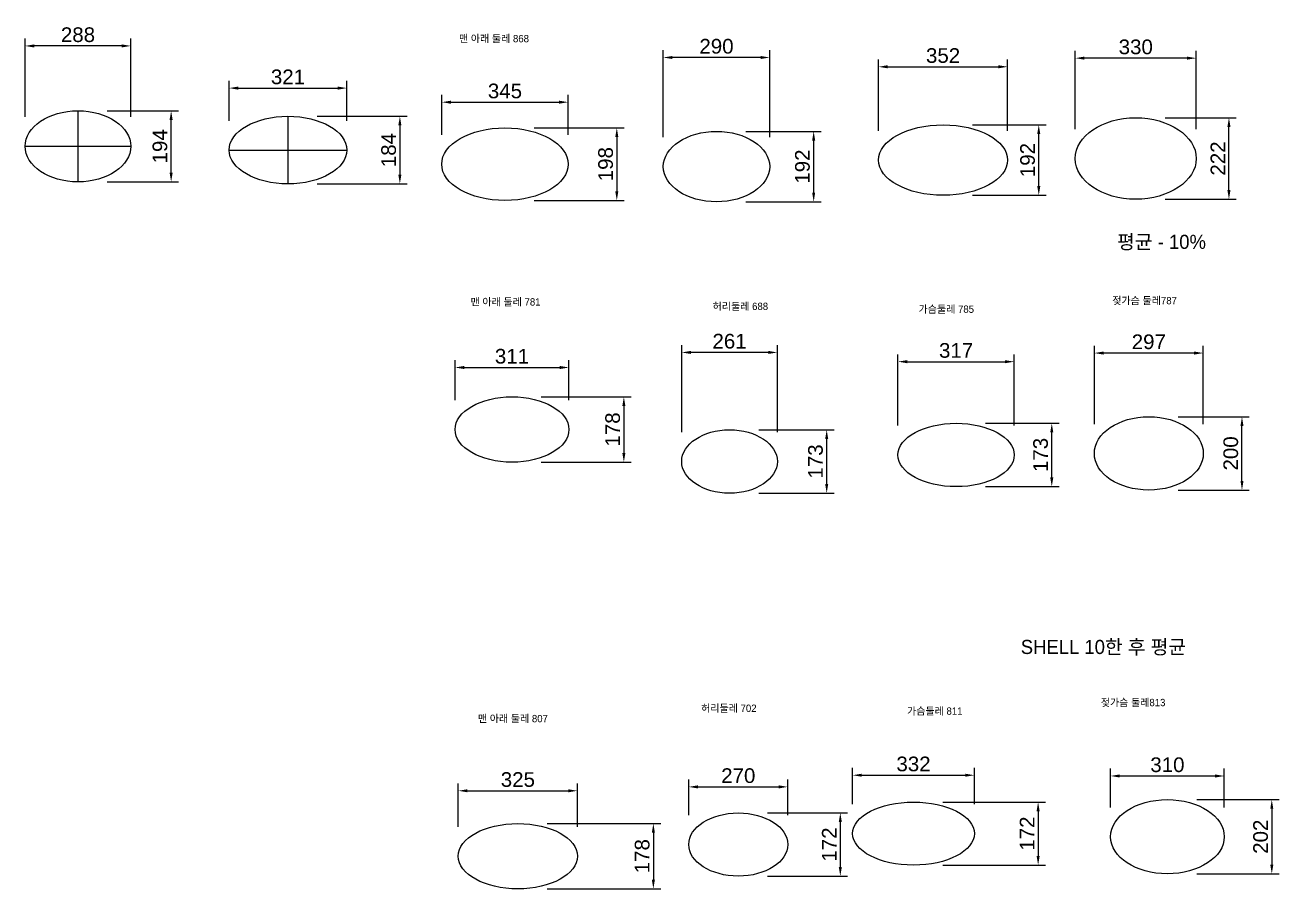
# Model space of a CAD drawing. Header units: millimetres. Extents: x -281 to 18273, y 674 to 20387.
# Drawn here: x -281 to 3145, y 674 to 3028 of the extents above; entities that cross this region are included whole.
import ezdxf

# ---------------------------------------------------------------- set-up
doc = ezdxf.new("R2010")
doc.units = ezdxf.units.MM
doc.header["$PDMODE"] = 35
doc.header["$PDSIZE"] = 5
doc.styles.get("Standard").update_dxf_attribs({"font": 'arial.ttf'})
doc.dimstyles.new('이연주', dxfattribs={"dimscale": 10, "dimtxt": 4, "dimasz": 2.5, "dimexe": 2, "dimexo": 8, "dimgap": 1, "dimtad": 1, "dimdec": 0, "dimtxsty": 'Standard', "dimcen": 0, "dimclrd": 1, "dimclre": 1, "dimclrt": 2, "dimadec": 0, "dimazin": 0, "dimtfac": 1, "dimtdec": 0, "dimtmove": 0, "dimatfit": 3, "dimfxl": 1, "dimarcsym": 0})

# ---------------------------------------------------------------- blocks, each defined once
blk = doc.blocks.new('*D13')
at = {"color": 1, "lineweight": -2, "transparency": 16777216}
for p, q in [((1719.4, 1925.2), (1924.3, 1925.2)), ((1904.3, 1777.4), (1904.3, 1900.2)), ((1719.4, 1752.4), (1924.3, 1752.4))]:
    blk.add_line(p, q, dxfattribs=at)
at = {"color": 1, "transparency": 16777216}
for points in [[(1900.1, 1900.2), (1908.5, 1900.2), (1904.3, 1925.2)], [(1900.1, 1777.4), (1908.5, 1777.4), (1904.3, 1752.4)]]:
    blk.add_solid(points, dxfattribs=at)
at = {"layer": 'Defpoints', "color": 0, "transparency": 16777216}
for p in [(1639.4, 1925.2), (1904.3, 1925.2), (1639.4, 1752.4)]:
    blk.add_point(p, dxfattribs=at)
at = {"color": 2, "transparency": 16777216, "insert": (1873.9, 1838.8), "char_height": 40, "attachment_point": 5, "rotation": 90}
blk.add_mtext('173', dxfattribs=at)
blk = doc.blocks.new('*D14')
at = {"color": 1, "lineweight": -2, "transparency": 16777216}
for p, q in [((1508.9, 1918.8), (1508.9, 2156)), ((1744.9, 2136), (1533.9, 2136)), ((1769.9, 1918.8), (1769.9, 2156))]:
    blk.add_line(p, q, dxfattribs=at)
at = {"color": 1, "transparency": 16777216}
for points in [[(1533.9, 2140.2), (1533.9, 2131.9), (1508.9, 2136)], [(1744.9, 2140.2), (1744.9, 2131.9), (1769.9, 2136)]]:
    blk.add_solid(points, dxfattribs=at)
at = {"layer": 'Defpoints', "color": 0, "transparency": 16777216}
for p in [(1508.9, 2136), (1508.9, 1838.8), (1769.9, 1838.8)]:
    blk.add_point(p, dxfattribs=at)
at = {"color": 2, "transparency": 16777216, "insert": (1639.4, 2166.4), "char_height": 40, "attachment_point": 5}
blk.add_mtext('261', dxfattribs=at)
blk = doc.blocks.new('*D15')
at = {"color": 1, "lineweight": -2, "transparency": 16777216}
for p, q in [((2337.1, 1943), (2538, 1943)), ((2518, 1795.2), (2518, 1918)), ((2337.1, 1770.2), (2538, 1770.2))]:
    blk.add_line(p, q, dxfattribs=at)
at = {"color": 1, "transparency": 16777216}
for points in [[(2513.9, 1918), (2522.2, 1918), (2518, 1943)], [(2513.9, 1795.2), (2522.2, 1795.2), (2518, 1770.2)]]:
    blk.add_solid(points, dxfattribs=at)
at = {"layer": 'Defpoints', "color": 0, "transparency": 16777216}
for p in [(2257.1, 1943), (2518, 1943), (2257.1, 1770.2)]:
    blk.add_point(p, dxfattribs=at)
at = {"color": 2, "transparency": 16777216, "insert": (2487.6, 1856.6), "char_height": 40, "attachment_point": 5, "rotation": 90}
blk.add_mtext('173', dxfattribs=at)
blk = doc.blocks.new('*D16')
at = {"color": 1, "lineweight": -2, "transparency": 16777216}
for p, q in [((2098.7, 1936.6), (2098.7, 2130.8)), ((2415.5, 1936.6), (2415.5, 2130.8)), ((2123.7, 2110.8), (2390.5, 2110.8))]:
    blk.add_line(p, q, dxfattribs=at)
at = {"color": 1, "transparency": 16777216}
for points in [[(2123.7, 2115), (2123.7, 2106.6), (2098.7, 2110.8)], [(2390.5, 2115), (2390.5, 2106.6), (2415.5, 2110.8)]]:
    blk.add_solid(points, dxfattribs=at)
at = {"layer": 'Defpoints', "color": 0, "transparency": 16777216}
for p in [(2415.5, 2110.8), (2098.7, 1856.6), (2415.5, 1856.6)]:
    blk.add_point(p, dxfattribs=at)
at = {"color": 2, "transparency": 16777216, "insert": (2257.1, 2141.2), "char_height": 40, "attachment_point": 5}
blk.add_mtext('317', dxfattribs=at)
blk = doc.blocks.new('*D17')
at = {"color": 1, "lineweight": -2, "transparency": 16777216}
for p, q in [((2862.6, 1960.7), (3056.6, 1960.7)), ((3036.6, 1785.9), (3036.6, 1935.7)), ((2862.6, 1760.9), (3056.6, 1760.9))]:
    blk.add_line(p, q, dxfattribs=at)
at = {"color": 1, "transparency": 16777216}
for points in [[(3032.5, 1935.7), (3040.8, 1935.7), (3036.6, 1960.7)], [(3032.5, 1785.9), (3040.8, 1785.9), (3036.6, 1760.9)]]:
    blk.add_solid(points, dxfattribs=at)
at = {"layer": 'Defpoints', "color": 0, "transparency": 16777216}
for p in [(2782.6, 1960.7), (3036.6, 1960.7), (2782.6, 1760.9)]:
    blk.add_point(p, dxfattribs=at)
at = {"color": 2, "transparency": 16777216, "insert": (3006.2, 1860.8), "char_height": 40, "attachment_point": 5, "rotation": 90}
blk.add_mtext('200', dxfattribs=at)
blk = doc.blocks.new('*D18')
at = {"color": 1, "lineweight": -2, "transparency": 16777216}
for p, q in [((2634.1, 1940.8), (2634.1, 2154.3)), ((2906.1, 2134.3), (2659.1, 2134.3)), ((2931.1, 1940.8), (2931.1, 2154.3))]:
    blk.add_line(p, q, dxfattribs=at)
at = {"color": 1, "transparency": 16777216}
for points in [[(2659.1, 2138.5), (2659.1, 2130.2), (2634.1, 2134.3)], [(2906.1, 2138.5), (2906.1, 2130.2), (2931.1, 2134.3)]]:
    blk.add_solid(points, dxfattribs=at)
at = {"layer": 'Defpoints', "color": 0, "transparency": 16777216}
for p in [(2634.1, 2134.3), (2634.1, 1860.8), (2931.1, 1860.8)]:
    blk.add_point(p, dxfattribs=at)
at = {"color": 2, "transparency": 16777216, "insert": (2782.6, 2164.8), "char_height": 40, "attachment_point": 5}
blk.add_mtext('297', dxfattribs=at)
blk = doc.blocks.new('*D25')
at = {"color": 1, "lineweight": -2, "transparency": 16777216}
for p, q in [((891, 2006), (891, 2114.9)), ((916, 2094.9), (1176.5, 2094.9)), ((1201.5, 2006), (1201.5, 2114.9))]:
    blk.add_line(p, q, dxfattribs=at)
at = {"color": 1, "transparency": 16777216}
for points in [[(916, 2099.1), (916, 2090.8), (891, 2094.9)], [(1176.5, 2099.1), (1176.5, 2090.8), (1201.5, 2094.9)]]:
    blk.add_solid(points, dxfattribs=at)
at = {"layer": 'Defpoints', "color": 0, "transparency": 16777216}
for p in [(1201.5, 2094.9), (891, 1926), (1201.5, 1926)]:
    blk.add_point(p, dxfattribs=at)
at = {"color": 2, "transparency": 16777216, "insert": (1046.2, 2125.4), "char_height": 40, "attachment_point": 5}
blk.add_mtext('311', dxfattribs=at)
blk = doc.blocks.new('*D26')
at = {"color": 1, "lineweight": -2, "transparency": 16777216}
for p, q in [((1126.2, 2015.1), (1371.2, 2015.1)), ((1351.2, 1990.1), (1351.2, 1861.9)), ((1126.2, 1836.9), (1371.2, 1836.9))]:
    blk.add_line(p, q, dxfattribs=at)
at = {"color": 1, "transparency": 16777216}
for points in [[(1347.1, 1990.1), (1355.4, 1990.1), (1351.2, 2015.1)], [(1347.1, 1861.9), (1355.4, 1861.9), (1351.2, 1836.9)]]:
    blk.add_solid(points, dxfattribs=at)
at = {"layer": 'Defpoints', "color": 0, "transparency": 16777216}
for p in [(1046.2, 2015.1), (1046.2, 1836.9), (1351.2, 1836.9)]:
    blk.add_point(p, dxfattribs=at)
at = {"color": 2, "transparency": 16777216, "insert": (1320.8, 1926), "char_height": 40, "attachment_point": 5, "rotation": 90}
blk.add_mtext('178', dxfattribs=at)
blk = doc.blocks.new('*D27')
at = {"color": 1, "lineweight": -2, "transparency": 16777216}
for p, q in [((1683.8, 2738.5), (1888.8, 2738.5)), ((1868.8, 2571.5), (1868.8, 2713.5)), ((1683.8, 2546.5), (1888.8, 2546.5))]:
    blk.add_line(p, q, dxfattribs=at)
at = {"color": 1, "transparency": 16777216}
for points in [[(1864.6, 2713.5), (1872.9, 2713.5), (1868.8, 2738.5)], [(1864.6, 2571.5), (1872.9, 2571.5), (1868.8, 2546.5)]]:
    blk.add_solid(points, dxfattribs=at)
at = {"layer": 'Defpoints', "color": 0, "transparency": 16777216}
for p in [(1603.8, 2738.5), (1868.8, 2738.5), (1603.8, 2546.5)]:
    blk.add_point(p, dxfattribs=at)
at = {"color": 2, "transparency": 16777216, "insert": (1838.3, 2642.5), "char_height": 40, "attachment_point": 5, "rotation": 90}
blk.add_mtext('192', dxfattribs=at)
blk = doc.blocks.new('*D28')
at = {"color": 1, "lineweight": -2, "transparency": 16777216}
for p, q in [((1458.8, 2722.5), (1458.8, 2959.7)), ((1748.8, 2722.5), (1748.8, 2959.7)), ((1723.8, 2939.7), (1483.8, 2939.7))]:
    blk.add_line(p, q, dxfattribs=at)
at = {"color": 1, "transparency": 16777216}
for points in [[(1483.8, 2943.9), (1483.8, 2935.6), (1458.8, 2939.7)], [(1723.8, 2943.9), (1723.8, 2935.6), (1748.8, 2939.7)]]:
    blk.add_solid(points, dxfattribs=at)
at = {"layer": 'Defpoints', "color": 0, "transparency": 16777216}
for p in [(1458.8, 2939.7), (1458.8, 2642.5), (1748.8, 2642.5)]:
    blk.add_point(p, dxfattribs=at)
at = {"color": 2, "transparency": 16777216, "insert": (1603.8, 2970.2), "char_height": 40, "attachment_point": 5}
blk.add_mtext('290', dxfattribs=at)
blk = doc.blocks.new('*D29')
at = {"color": 1, "lineweight": -2, "transparency": 16777216}
for p, q in [((2301.6, 2756.3), (2502.5, 2756.3)), ((2482.5, 2589.3), (2482.5, 2731.3)), ((2301.6, 2564.3), (2502.5, 2564.3))]:
    blk.add_line(p, q, dxfattribs=at)
at = {"color": 1, "transparency": 16777216}
for points in [[(2478.3, 2731.3), (2486.7, 2731.3), (2482.5, 2756.3)], [(2478.3, 2589.3), (2486.7, 2589.3), (2482.5, 2564.3)]]:
    blk.add_solid(points, dxfattribs=at)
at = {"layer": 'Defpoints', "color": 0, "transparency": 16777216}
for p in [(2221.6, 2756.3), (2482.5, 2756.3), (2221.6, 2564.3)]:
    blk.add_point(p, dxfattribs=at)
at = {"color": 2, "transparency": 16777216, "insert": (2452.1, 2660.3), "char_height": 40, "attachment_point": 5, "rotation": 90}
blk.add_mtext('192', dxfattribs=at)
blk = doc.blocks.new('*D30')
at = {"color": 1, "lineweight": -2, "transparency": 16777216}
for p, q in [((2045.6, 2740.3), (2045.6, 2934.5)), ((2070.6, 2914.5), (2372.6, 2914.5)), ((2397.6, 2740.3), (2397.6, 2934.5))]:
    blk.add_line(p, q, dxfattribs=at)
at = {"color": 1, "transparency": 16777216}
for points in [[(2070.6, 2918.7), (2070.6, 2910.3), (2045.6, 2914.5)], [(2372.6, 2918.7), (2372.6, 2910.3), (2397.6, 2914.5)]]:
    blk.add_solid(points, dxfattribs=at)
at = {"layer": 'Defpoints', "color": 0, "transparency": 16777216}
for p in [(2397.6, 2914.5), (2045.6, 2660.3), (2397.6, 2660.3)]:
    blk.add_point(p, dxfattribs=at)
at = {"color": 2, "transparency": 16777216, "insert": (2221.6, 2944.9), "char_height": 40, "attachment_point": 5}
blk.add_mtext('352', dxfattribs=at)
blk = doc.blocks.new('*D31')
at = {"color": 1, "lineweight": -2, "transparency": 16777216}
for p, q in [((2827, 2775.5), (3021.1, 2775.5)), ((3001.1, 2578.5), (3001.1, 2750.5)), ((2827, 2553.5), (3021.1, 2553.5))]:
    blk.add_line(p, q, dxfattribs=at)
at = {"color": 1, "transparency": 16777216}
for points in [[(2996.9, 2750.5), (3005.3, 2750.5), (3001.1, 2775.5)], [(2996.9, 2578.5), (3005.3, 2578.5), (3001.1, 2553.5)]]:
    blk.add_solid(points, dxfattribs=at)
at = {"layer": 'Defpoints', "color": 0, "transparency": 16777216}
for p in [(2747, 2775.5), (3001.1, 2775.5), (2747, 2553.5)]:
    blk.add_point(p, dxfattribs=at)
at = {"color": 2, "transparency": 16777216, "insert": (2971, 2664.5), "char_height": 40, "attachment_point": 5, "rotation": 90}
blk.add_mtext('222', dxfattribs=at)
blk = doc.blocks.new('*D32')
at = {"color": 1, "lineweight": -2, "transparency": 16777216}
for p, q in [((2582, 2744.5), (2582, 2958)), ((2912, 2744.5), (2912, 2958)), ((2887, 2938), (2607, 2938))]:
    blk.add_line(p, q, dxfattribs=at)
at = {"color": 1, "transparency": 16777216}
for points in [[(2607, 2942.2), (2607, 2933.9), (2582, 2938)], [(2887, 2942.2), (2887, 2933.9), (2912, 2938)]]:
    blk.add_solid(points, dxfattribs=at)
at = {"layer": 'Defpoints', "color": 0, "transparency": 16777216}
for p in [(2582, 2938), (2582, 2664.5), (2912, 2664.5)]:
    blk.add_point(p, dxfattribs=at)
at = {"color": 2, "transparency": 16777216, "insert": (2747, 2968.5), "char_height": 40, "attachment_point": 5}
blk.add_mtext('330', dxfattribs=at)
blk = doc.blocks.new('*D39')
at = {"color": 1, "lineweight": -2, "transparency": 16777216}
for p, q in [((854.5, 2729.1), (854.5, 2838)), ((879.5, 2818), (1174.5, 2818)), ((1199.5, 2729.1), (1199.5, 2838))]:
    blk.add_line(p, q, dxfattribs=at)
at = {"color": 1, "transparency": 16777216}
for points in [[(879.5, 2822.1), (879.5, 2813.8), (854.5, 2818)], [(1174.5, 2822.1), (1174.5, 2813.8), (1199.5, 2818)]]:
    blk.add_solid(points, dxfattribs=at)
at = {"layer": 'Defpoints', "color": 0, "transparency": 16777216}
for p in [(1199.5, 2818), (854.5, 2649.1), (1199.5, 2649.1)]:
    blk.add_point(p, dxfattribs=at)
at = {"color": 2, "transparency": 16777216, "insert": (1027, 2848.4), "char_height": 40, "attachment_point": 5}
blk.add_mtext('345', dxfattribs=at)
blk = doc.blocks.new('*D40')
at = {"color": 1, "lineweight": -2, "transparency": 16777216}
for p, q in [((1107, 2748.1), (1352, 2748.1)), ((1332, 2723.1), (1332, 2575.1)), ((1107, 2550.1), (1352, 2550.1))]:
    blk.add_line(p, q, dxfattribs=at)
at = {"color": 1, "transparency": 16777216}
for points in [[(1327.8, 2723.1), (1336.2, 2723.1), (1332, 2748.1)], [(1327.8, 2575.1), (1336.2, 2575.1), (1332, 2550.1)]]:
    blk.add_solid(points, dxfattribs=at)
at = {"layer": 'Defpoints', "color": 0, "transparency": 16777216}
for p in [(1027, 2748.1), (1027, 2550.1), (1332, 2550.1)]:
    blk.add_point(p, dxfattribs=at)
at = {"color": 2, "transparency": 16777216, "insert": (1301.6, 2649.1), "char_height": 40, "attachment_point": 5, "rotation": 90}
blk.add_mtext('198', dxfattribs=at)
blk = doc.blocks.new('*D41')
at = {"color": 1, "lineweight": -2, "transparency": 16777216}
for p, q in [((899.7, 843.1), (899.7, 961.4)), ((1224.7, 843.1), (1224.7, 961.4)), ((924.7, 941.4), (1199.7, 941.4))]:
    blk.add_line(p, q, dxfattribs=at)
at = {"color": 1, "transparency": 16777216}
for points in [[(924.7, 945.5), (924.7, 937.2), (899.7, 941.4)], [(1199.7, 945.5), (1199.7, 937.2), (1224.7, 941.4)]]:
    blk.add_solid(points, dxfattribs=at)
at = {"layer": 'Defpoints', "color": 0, "transparency": 16777216}
for p in [(1224.7, 941.4), (899.7, 763.1), (1224.7, 763.1)]:
    blk.add_point(p, dxfattribs=at)
at = {"color": 2, "transparency": 16777216, "insert": (1062.2, 971.8), "char_height": 40, "attachment_point": 5}
blk.add_mtext('325', dxfattribs=at)
blk = doc.blocks.new('*D42')
at = {"color": 1, "lineweight": -2, "transparency": 16777216}
for p, q in [((1142.2, 852.1), (1451.7, 852.1)), ((1431.7, 827.1), (1431.7, 699.1)), ((1142.2, 674.1), (1451.7, 674.1))]:
    blk.add_line(p, q, dxfattribs=at)
at = {"color": 1, "transparency": 16777216}
for points in [[(1427.5, 827.1), (1435.9, 827.1), (1431.7, 852.1)], [(1427.5, 699.1), (1435.9, 699.1), (1431.7, 674.1)]]:
    blk.add_solid(points, dxfattribs=at)
at = {"layer": 'Defpoints', "color": 0, "transparency": 16777216}
for p in [(1062.2, 852.1), (1062.2, 674.1), (1431.7, 674.1)]:
    blk.add_point(p, dxfattribs=at)
at = {"color": 2, "transparency": 16777216, "insert": (1401.3, 763.1), "char_height": 40, "attachment_point": 5, "rotation": 90}
blk.add_mtext('178', dxfattribs=at)
blk = doc.blocks.new('*D43')
at = {"color": 1, "lineweight": -2, "transparency": 16777216}
for p, q in [((1528.2, 874.9), (1528.2, 972)), ((1798.2, 874.9), (1798.2, 972)), ((1553.2, 952), (1773.2, 952))]:
    blk.add_line(p, q, dxfattribs=at)
at = {"color": 1, "transparency": 16777216}
for points in [[(1553.2, 956.2), (1553.2, 947.8), (1528.2, 952)], [(1773.2, 956.2), (1773.2, 947.8), (1798.2, 952)]]:
    blk.add_solid(points, dxfattribs=at)
at = {"layer": 'Defpoints', "color": 0, "transparency": 16777216}
for p in [(1798.2, 952), (1528.2, 794.9), (1798.2, 794.9)]:
    blk.add_point(p, dxfattribs=at)
at = {"color": 2, "transparency": 16777216, "insert": (1663.2, 982.4), "char_height": 40, "attachment_point": 5}
blk.add_mtext('270', dxfattribs=at)
blk = doc.blocks.new('*D44')
at = {"color": 1, "lineweight": -2, "transparency": 16777216}
for p, q in [((1743.2, 880.9), (1961.4, 880.9)), ((1941.4, 855.9), (1941.4, 733.9)), ((1743.2, 708.9), (1961.4, 708.9))]:
    blk.add_line(p, q, dxfattribs=at)
at = {"color": 1, "transparency": 16777216}
for points in [[(1937.2, 855.9), (1945.6, 855.9), (1941.4, 880.9)], [(1937.2, 733.9), (1945.6, 733.9), (1941.4, 708.9)]]:
    blk.add_solid(points, dxfattribs=at)
at = {"layer": 'Defpoints', "color": 0, "transparency": 16777216}
for p in [(1663.2, 880.9), (1663.2, 708.9), (1941.4, 708.9)]:
    blk.add_point(p, dxfattribs=at)
at = {"color": 2, "transparency": 16777216, "insert": (1911.3, 794.9), "char_height": 40, "attachment_point": 5, "rotation": 90}
blk.add_mtext('172', dxfattribs=at)
blk = doc.blocks.new('*D45')
at = {"color": 1, "lineweight": -2, "transparency": 16777216}
for p, q in [((1975, 904.7), (1975, 1003.8)), ((2307, 904.7), (2307, 1003.8)), ((2000, 983.8), (2282, 983.8))]:
    blk.add_line(p, q, dxfattribs=at)
at = {"color": 1, "transparency": 16777216}
for points in [[(2000, 988), (2000, 979.7), (1975, 983.8)], [(2282, 988), (2282, 979.7), (2307, 983.8)]]:
    blk.add_solid(points, dxfattribs=at)
at = {"layer": 'Defpoints', "color": 0, "transparency": 16777216}
for p in [(2307, 983.8), (1975, 824.7), (2307, 824.7)]:
    blk.add_point(p, dxfattribs=at)
at = {"color": 2, "transparency": 16777216, "insert": (2141, 1014.3), "char_height": 40, "attachment_point": 5}
blk.add_mtext('332', dxfattribs=at)
blk = doc.blocks.new('*D46')
at = {"color": 1, "lineweight": -2, "transparency": 16777216}
for p, q in [((2221, 910.7), (2500.8, 910.7)), ((2480.8, 885.7), (2480.8, 763.7)), ((2221, 738.7), (2500.8, 738.7))]:
    blk.add_line(p, q, dxfattribs=at)
at = {"color": 1, "transparency": 16777216}
for points in [[(2476.6, 885.7), (2485, 885.7), (2480.8, 910.7)], [(2476.6, 763.7), (2485, 763.7), (2480.8, 738.7)]]:
    blk.add_solid(points, dxfattribs=at)
at = {"layer": 'Defpoints', "color": 0, "transparency": 16777216}
for p in [(2141, 910.7), (2141, 738.7), (2480.8, 738.7)]:
    blk.add_point(p, dxfattribs=at)
at = {"color": 2, "transparency": 16777216, "insert": (2450.7, 824.7), "char_height": 40, "attachment_point": 5, "rotation": 90}
blk.add_mtext('172', dxfattribs=at)
blk = doc.blocks.new('*D47')
at = {"color": 1, "lineweight": -2, "transparency": 16777216}
for p, q in [((2678.3, 896.2), (2678.3, 1001.7)), ((2988.3, 896.2), (2988.3, 1001.7)), ((2703.3, 981.7), (2963.3, 981.7))]:
    blk.add_line(p, q, dxfattribs=at)
at = {"color": 1, "transparency": 16777216}
for points in [[(2703.3, 985.9), (2703.3, 977.5), (2678.3, 981.7)], [(2963.3, 985.9), (2963.3, 977.5), (2988.3, 981.7)]]:
    blk.add_solid(points, dxfattribs=at)
at = {"layer": 'Defpoints', "color": 0, "transparency": 16777216}
for p in [(2988.3, 981.7), (2678.3, 816.2), (2988.3, 816.2)]:
    blk.add_point(p, dxfattribs=at)
at = {"color": 2, "transparency": 16777216, "insert": (2833.3, 1012.1), "char_height": 40, "attachment_point": 5}
blk.add_mtext('310', dxfattribs=at)
blk = doc.blocks.new('*D48')
at = {"color": 1, "lineweight": -2, "transparency": 16777216}
for p, q in [((2913.3, 917.2), (3137.9, 917.2)), ((3117.9, 892.2), (3117.9, 740.2)), ((2913.3, 715.2), (3137.9, 715.2))]:
    blk.add_line(p, q, dxfattribs=at)
at = {"color": 1, "transparency": 16777216}
for points in [[(3113.8, 892.2), (3122.1, 892.2), (3117.9, 917.2)], [(3113.8, 740.2), (3122.1, 740.2), (3117.9, 715.2)]]:
    blk.add_solid(points, dxfattribs=at)
at = {"layer": 'Defpoints', "color": 0, "transparency": 16777216}
for p in [(2833.3, 917.2), (2833.3, 715.2), (3117.9, 715.2)]:
    blk.add_point(p, dxfattribs=at)
at = {"color": 2, "transparency": 16777216, "insert": (3087.5, 816.2), "char_height": 40, "attachment_point": 5, "rotation": 90}
blk.add_mtext('202', dxfattribs=at)
blk = doc.blocks.new('*D235')
at = {"color": 1, "lineweight": -2, "transparency": 16777216}
for p, q in [((274.9, 2767.5), (274.9, 2876.4)), ((299.9, 2856.4), (571, 2856.4)), ((596, 2767.5), (596, 2876.4)), ((13423.5, 1167.5), (13640.2, 1167.5)), ((13620.2, 1142.5), (13620.2, 1019.7)), ((13423.5, 994.7), (13640.2, 994.7))]:
    blk.add_line(p, q, dxfattribs=at)
at = {"color": 1, "transparency": 16777216}
for points in [[(299.9, 2860.6), (299.9, 2852.2), (274.9, 2856.4)], [(571, 2860.6), (571, 2852.2), (596, 2856.4)], [(13616, 1142.5), (13624.3, 1142.5), (13620.2, 1167.5)], [(13616, 1019.7), (13624.3, 1019.7), (13620.2, 994.7)]]:
    blk.add_solid(points, dxfattribs=at)
at = {"layer": 'Defpoints', "color": 0, "transparency": 16777216}
for p in [(596, 2856.4), (274.9, 2687.5), (596, 2687.5), (13343.5, 1167.5), (13343.5, 994.7), (13620.2, 994.7)]:
    blk.add_point(p, dxfattribs=at)
at = {"color": 2, "transparency": 16777216, "insert": (435.4, 2886.8), "char_height": 40, "attachment_point": 5}
blk.add_mtext('321', dxfattribs=at)
at = {"color": 2, "transparency": 16777216, "insert": (13589.7, 1081.1), "char_height": 40, "attachment_point": 5, "rotation": 90}
blk.add_mtext('173', dxfattribs=at)
blk = doc.blocks.new('*D236')
at = {"color": 1, "lineweight": -2, "transparency": 16777216}
for p, q in [((515.4, 2779.6), (760.5, 2779.6)), ((740.5, 2754.6), (740.5, 2620.3)), ((515.4, 2595.3), (760.5, 2595.3))]:
    blk.add_line(p, q, dxfattribs=at)
at = {"color": 1, "transparency": 16777216}
for points in [[(736.3, 2754.6), (744.6, 2754.6), (740.5, 2779.6)], [(736.3, 2620.3), (744.6, 2620.3), (740.5, 2595.3)]]:
    blk.add_solid(points, dxfattribs=at)
at = {"layer": 'Defpoints', "color": 0, "transparency": 16777216}
for p in [(435.4, 2779.6), (435.4, 2595.3), (740.5, 2595.3)]:
    blk.add_point(p, dxfattribs=at)
at = {"color": 2, "transparency": 16777216, "insert": (710, 2687.5), "char_height": 40, "attachment_point": 5, "rotation": 90}
blk.add_mtext('184', dxfattribs=at)
blk = doc.blocks.new('*D244')
at = {"color": 1, "lineweight": -2, "transparency": 16777216}
for p, q in [((-57.2, 2794.7), (136.8, 2794.7)), ((116.8, 2625.8), (116.8, 2769.7)), ((-57.2, 2600.8), (136.8, 2600.8)), ((10354.7, 1165.9), (10342.8, 1187.9)), ((10366.5, 1143.9), (10437.5, 1011.7)), ((10547.5, 806.9), (10449.3, 989.7))]:
    blk.add_line(p, q, dxfattribs=at)
at = {"color": 1, "transparency": 16777216}
for points in [[(112.6, 2769.7), (121, 2769.7), (116.8, 2794.7)], [(112.6, 2625.8), (121, 2625.8), (116.8, 2600.8)], [(10358.3, 1167.9), (10351, 1163.9), (10366.5, 1143.9)], [(10453, 991.7), (10445.6, 987.7), (10437.5, 1011.7)]]:
    blk.add_solid(points, dxfattribs=at)
at = {"layer": 'Defpoints', "color": 0, "transparency": 16777216}
for p in [(-137.2, 2794.7), (116.8, 2794.7), (-137.2, 2600.8), (10366.5, 1143.9), (10437.5, 1011.7)]:
    blk.add_point(p, dxfattribs=at)
at = {"color": 2, "transparency": 16777216, "char_height": 40, "attachment_point": 5}
for s, insert, rotation in [('194', (86.4, 2697.7), 90), ('∅150', (10539.4, 888.7), 298.2486)]:
    blk.add_mtext(s, dxfattribs=dict(at, insert=insert, rotation=rotation))
blk = doc.blocks.new('*D245')
at = {"color": 1, "lineweight": -2, "transparency": 16777216}
for p, q in [((-281.3, 2777.7), (-281.3, 2991.3)), ((6.8, 2777.7), (6.8, 2991.3)), ((-18.2, 2971.3), (-256.3, 2971.3)), ((11012.6, 1164), (10999.7, 1185.5)), ((11025.4, 1142.6), (11087, 1039.6)), ((11232.6, 796), (11099.8, 1018.1))]:
    blk.add_line(p, q, dxfattribs=at)
at = {"color": 1, "transparency": 16777216}
for points in [[(-256.3, 2975.5), (-256.3, 2967.1), (-281.3, 2971.3)], [(-18.2, 2975.5), (-18.2, 2967.1), (6.8, 2971.3)], [(11016.1, 1166.2), (11009, 1161.9), (11025.4, 1142.6)], [(11103.4, 1020.3), (11096.2, 1016), (11087, 1039.6)]]:
    blk.add_solid(points, dxfattribs=at)
at = {"layer": 'Defpoints', "color": 0, "transparency": 16777216}
for p in [(-281.3, 2971.3), (-281.3, 2697.7), (6.8, 2697.7), (11025.4, 1142.6), (11087, 1039.6)]:
    blk.add_point(p, dxfattribs=at)
at = {"color": 2, "transparency": 16777216, "insert": (-137.2, 3001.7), "char_height": 40, "attachment_point": 5}
blk.add_mtext('288', dxfattribs=at)
at = {"color": 2, "transparency": 16777216, "insert": (11220.7, 877.3), "char_height": 40, "attachment_point": 5, "rotation": 300.8736}
blk.add_mtext('∅120', dxfattribs=at)

msp = doc.modelspace()

# ---------------------------------------------------------------- linework, layer by layer
for p, q in [((-137.2, 2794.7), (-137.2, 2600.8)), ((435.4, 2778.7), (435.4, 2596.3)), ((-281.3, 2697.7), (6.8, 2697.7)), ((276.5, 2687.5), (594.4, 2687.5))]:
    msp.add_line(p, q)
for centre, major_axis, ratio in [((-137.2, 2697.7), (-144, 0), 0.672727), ((435.4, 2687.5), (160.5, 0), 0.573913), ((1027, 2649.1), (172.5, 0), 0.573913), ((2221.6, 2660.3), (-176, 0), 0.545455), ((2747, 2664.5), (-165, 0), 0.672727), ((1603.8, 2642.5), (-145, 0), 0.662069), ((1046.2, 1926), (155.2, 0), 0.573913), ((2782.6, 1860.8), (-148.5, 0), 0.672727), ((1639.4, 1838.8), (-130.5, 0), 0.662069), ((2257.1, 1856.6), (-158.4, 0), 0.545455), ((2141, 824.7), (166, 0), 0.518072), ((2833.3, 816.2), (155, 0), 0.651613), ((1663.2, 794.9), (135, 0), 0.637037), ((1062.2, 763.1), (162.5, 0), 0.547692)]:
    msp.add_ellipse(centre, major_axis=major_axis, ratio=ratio)

# ---------------------------------------------------------------- texts
at = {"color": 2, "char_height": 20, "attachment_point": 1}
for s, width, insert in [('{\\fGulim|b0|i0|c129|p50;맨 아래 둘레 868}', 291.73, (901.6, 3001.2)), ('{\\fGulim|b0|i0|c129|p50;맨 아래 둘레 781}', 291.73, (933.1, 2283.8)), ('{\\fGulim|b0|i0|c129|p50;허리둘레 688}', 197.416, (1593.2, 2271.6)), ('{\\fGulim|b0|i0|c129|p50;가슴둘레 785}', 197.416, (2154.7, 2263.9)), ('{\\fGulim|b0|i0|c129|p50;젖가슴 둘레787}', 197.416, (2682.9, 2287.2)), ('{\\fGulim|b0|i0|c129|p50;허리둘레 702}', 197.416, (1561.8, 1176.3)), ('{\\fGulim|b0|i0|c129|p50;가슴둘레 811}', 197.416, (2123.3, 1168.6)), ('{\\fGulim|b0|i0|c129|p50;젖가슴 둘레813}', 197.416, (2651.5, 1191.9)), ('{\\fGulim|b0|i0|c129|p50;맨 아래 둘레 807}', 291.73, (953.2, 1148.1))]:
    msp.add_mtext_dynamic_manual_height_columns(s, width=width, gutter_width=12.5, heights=[0], dxfattribs=dict(at, insert=insert))
at = {"char_height": 38.497, "attachment_point": 5}
for s, insert in [('\\pxqc;{\\fGulim|b0|i0|c129|p50;\\C2;평균 - 10%}', (2817.3, 2435.4)), ('\\pxqc;{\\fGulim|b0|i0|c129|p50;\\C2; SHELL 10한 후 평균}', (2651.8, 1331.3))]:
    msp.add_mtext_dynamic_manual_height_columns(s, width=2355.687, gutter_width=48.1, heights=[0], dxfattribs=dict(at, insert=insert))

# ---------------------------------------------------------------- dimensions: what is measured, and where the dimension line sits
for base, p1, p2, angle, picture, middle in [((-281.3, 2971.3), (6.8, 2697.7), (-281.3, 2697.7), 180, '*D245', (-137.2, 2971.3)), ((2582, 2938), (2912, 2664.5), (2582, 2664.5), 180, '*D32', (2747, 2938)), ((2482.5, 2756.3), (2221.6, 2564.3), (2221.6, 2756.3), 90, '*D29', (2482.5, 2660.3)), ((2634.1, 2134.3), (2931.1, 1860.8), (2634.1, 1860.8), 180, '*D18', (2782.6, 2134.3)), ((2518, 1943), (2257.1, 1770.2), (2257.1, 1943), 90, '*D15', (2518, 1856.6))]:
    dim = msp.add_linear_dim(base=base, p1=p1, p2=p2, angle=angle, dimstyle='이연주')
    dim.commit()
    dim.dimension.update_dxf_attribs({"geometry": picture, "text_midpoint": middle, "dimtype": 160})
for p1, p2, picture, middle in [((11025.4, 1142.6), (11087, 1039.6), '*D245', (11193.7, 861.1)), ((10366.5, 1143.9), (10437.5, 1011.7), '*D244', (10511.6, 873.7))]:
    dim = msp.add_diameter_dim_2p(p1=p1, p2=p2, dimstyle='이연주')
    dim.commit()
    dim.dimension.update_dxf_attribs({"geometry": picture, "text_midpoint": middle, "dimtype": 163})
for base, p1, p2, angle, picture, middle in [((1458.8, 2939.7), (1748.8, 2642.5), (1458.8, 2642.5), 180, '*D28', (1603.8, 2970.2)), ((2397.6, 2914.5), (2045.6, 2660.3), (2397.6, 2660.3), 180, '*D30', (2221.6, 2944.9)), ((13620.2, 994.7), (13343.5, 1167.5), (13343.5, 994.7), 90, '*D235', (13589.7, 1081.1)), ((116.8, 2794.7), (-137.2, 2600.8), (-137.2, 2794.7), 90, '*D244', (86.4, 2697.7)), ((740.5, 2595.3), (435.4, 2779.6), (435.4, 2595.3), 90, '*D236', (710, 2687.5)), ((1332, 2550.1), (1027, 2748.1), (1027, 2550.1), 90, '*D40', (1301.6, 2649.1)), ((3001.1, 2775.5), (2747, 2553.5), (2747, 2775.5), 90, '*D31', (2971, 2664.5)), ((1868.8, 2738.5), (1603.8, 2546.5), (1603.8, 2738.5), 90, '*D27', (1838.3, 2642.5)), ((1508.9, 2136), (1769.9, 1838.8), (1508.9, 1838.8), 180, '*D14', (1639.4, 2166.4)), ((2415.5, 2110.8), (2098.7, 1856.6), (2415.5, 1856.6), 180, '*D16', (2257.1, 2141.2)), ((1351.2, 1836.9), (1046.2, 2015.1), (1046.2, 1836.9), 90, '*D26', (1320.8, 1926)), ((3036.6, 1960.7), (2782.6, 1760.9), (2782.6, 1960.7), 90, '*D17', (3006.2, 1860.8)), ((1904.3, 1925.2), (1639.4, 1752.4), (1639.4, 1925.2), 90, '*D13', (1873.9, 1838.8)), ((2480.8, 738.7), (2141, 910.7), (2141, 738.7), 90, '*D46', (2450.7, 824.7)), ((3117.9, 715.2), (2833.3, 917.2), (2833.3, 715.2), 90, '*D48', (3087.5, 816.2)), ((1941.4, 708.9), (1663.2, 880.9), (1663.2, 708.9), 90, '*D44', (1911.3, 794.9)), ((1431.7, 674.1), (1062.2, 852.1), (1062.2, 674.1), 90, '*D42', (1401.3, 763.1))]:
    dim = msp.add_linear_dim(base=base, p1=p1, p2=p2, angle=angle, dimstyle='이연주')
    dim.commit()
    dim.dimension.update_dxf_attribs({"geometry": picture, "text_midpoint": middle})
for base, p1, p2, picture, middle in [((596, 2856.4), (274.9, 2687.5), (596, 2687.5), '*D235', (435.4, 2856.4)), ((1199.5, 2818), (854.5, 2649.1), (1199.5, 2649.1), '*D39', (1027, 2818)), ((1201.4761862, 2094.9317324), (890.9761862, 1926.0136604), (1201.4761862, 1926.0136604), '*D25', (1046.2261862, 2094.9317324))]:
    dim = msp.add_linear_dim(base=base, p1=p1, p2=p2, dimstyle='이연주')
    dim.commit()
    dim.dimension.update_dxf_attribs({"geometry": picture, "text_midpoint": middle, "dimtype": 160})
for base, p1, p2, picture, middle in [((2307, 983.8), (1975, 824.7), (2307, 824.7), '*D45', (2141, 1014.3)), ((2988.3, 981.7), (2678.3, 816.2), (2988.3, 816.2), '*D47', (2833.3, 1012.1)), ((1224.7, 941.4), (899.7, 763.1), (1224.7, 763.1), '*D41', (1062.2, 971.8)), ((1798.2, 952), (1528.2, 794.9), (1798.2, 794.9), '*D43', (1663.2, 982.4))]:
    dim = msp.add_linear_dim(base=base, p1=p1, p2=p2, dimstyle='이연주')
    dim.commit()
    dim.dimension.update_dxf_attribs({"geometry": picture, "text_midpoint": middle})

doc.saveas('drawing.dxf')
